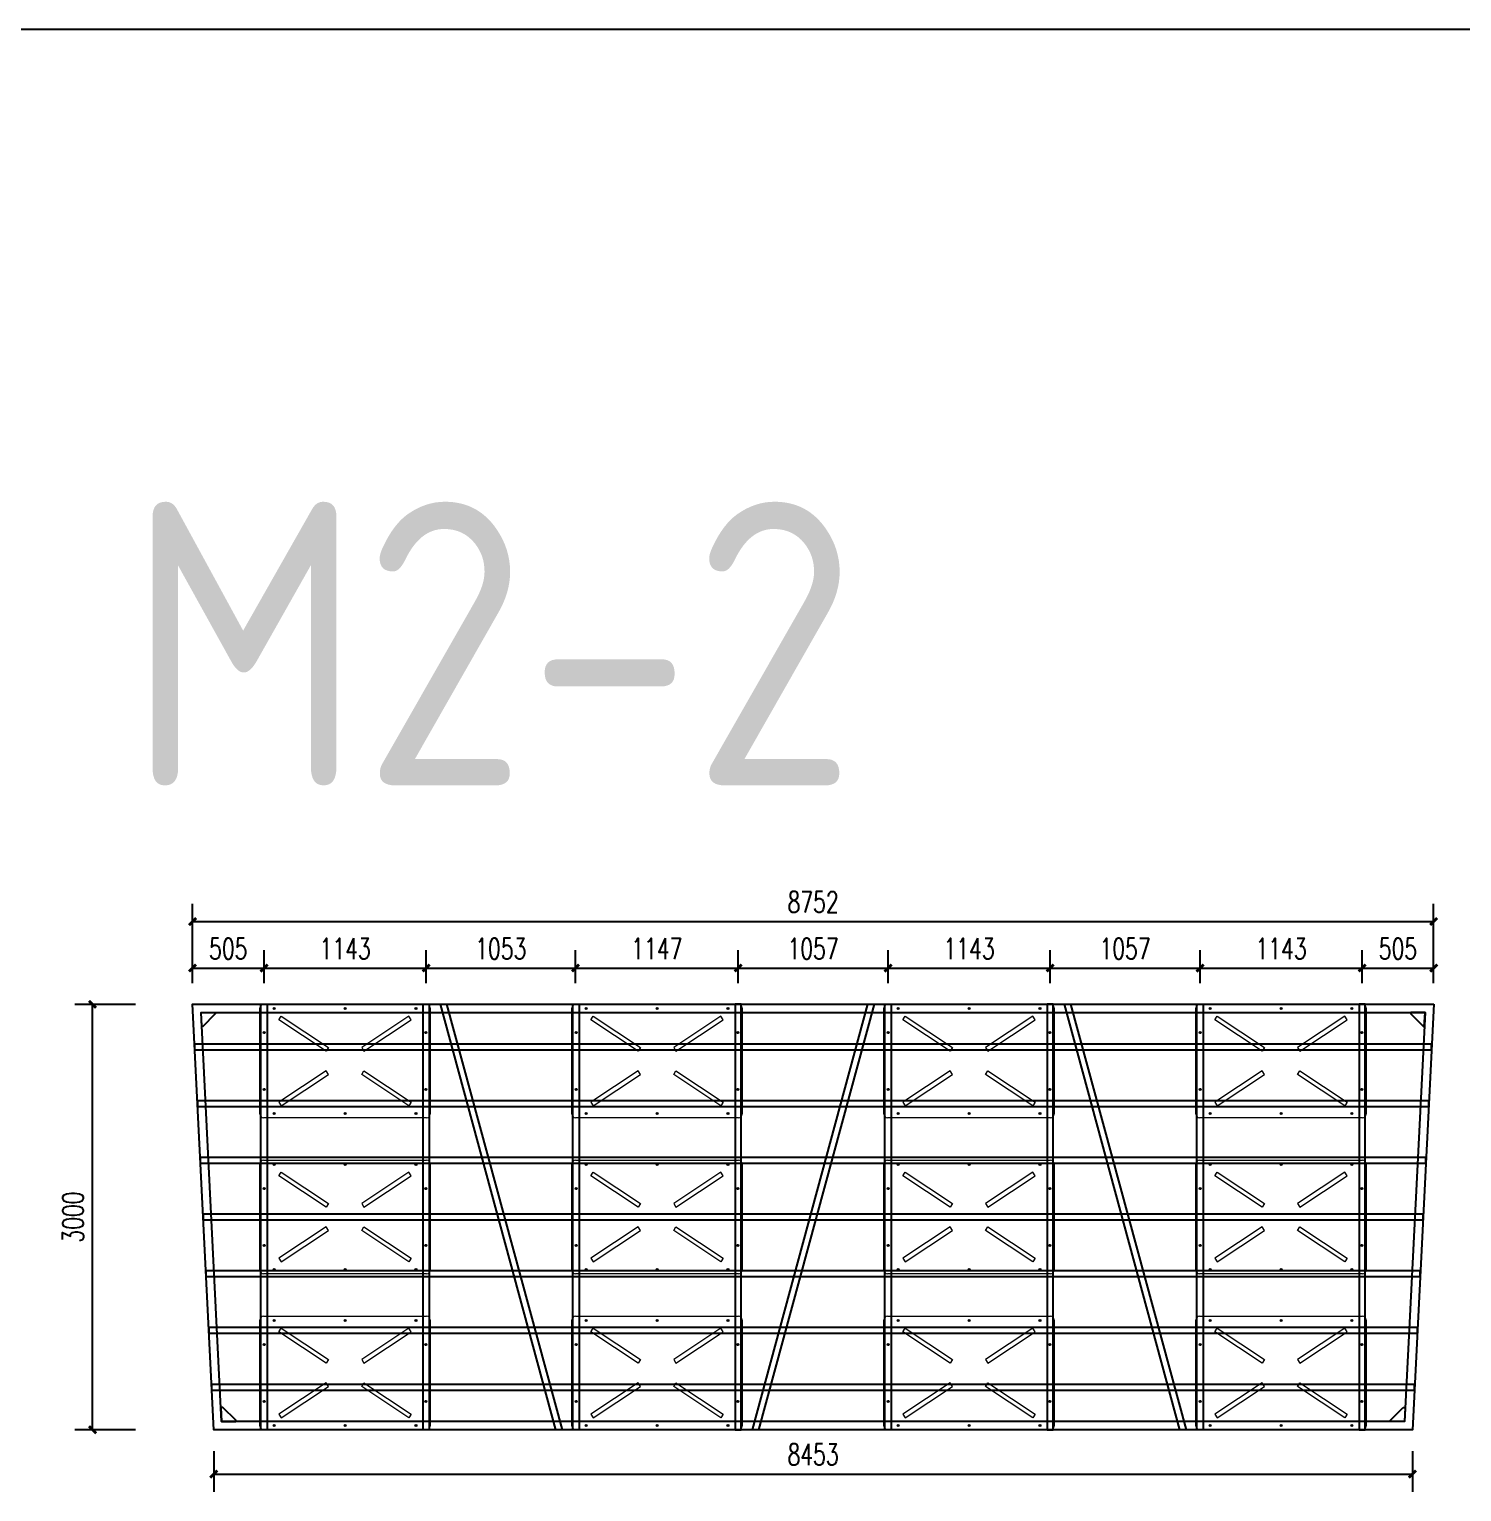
# Model space of a CAD drawing. Extents: x 1254079 to 1500931, y -102737 to 142253.
# Drawn here: x 1311706 to 1321807, y 37226 to 47539 of the extents above; entities that cross this region are included whole.
import ezdxf

# ---------------------------------------------------------------- set-up
doc = ezdxf.new("R2010")
doc.units = 0
doc.header["$LTSCALE"] = 1000
doc.header["$MEASUREMENT"] = 0
for name, color, linetype in [('14#槽钢', 3, 'Continuous'), ('PUB_DIM', 3, 'Continuous'), ('PUB_TEXT', 7, 'Continuous'), ('W-float bowl浮筒', 253, 'Continuous'), ('W-FLOAT_BOWL浮筒', 253, 'Continuous'), ('W-STEEL_FRAME钢架', 3, 'Continuous'), ('W-STEEL_KEEL钢龙骨', 5, 'Continuous')]:
    doc.layers.add(name, color=color, linetype=linetype)
doc.styles.add('_TCH_DIM_T3', font='SIMPLEX', dxfattribs={"width": 0.705882, "bigfont": 'GBCBIG'})
doc.styles.get("Standard").update_dxf_attribs({"font": 'gbenor.shx', "bigfont": 'gbcbig.shx'})
doc.dimstyles.new('_TCH_ARCH&&50', dxfattribs={"dimtxt": 148.75, "dimasz": 50, "dimexe": 125, "dimexo": 150, "dimgap": 63.125, "dimtad": 1, "dimdec": 0, "dimzin": 0, "dimdsep": 46, "dimtxsty": '_TCH_DIM_T3', "dimblk": 'ARCHTICK', "dimcen": 0.09, "dimclrt": 7, "dimazin": 2, "dimtfac": 1, "dimtdec": 0, "dimtix": 1, "dimtmove": 2, "dimatfit": 3, "dimfxl": 0, "dimtolj": 1, "dimtzin": 0, "dimarcsym": 0})

# ---------------------------------------------------------------- blocks, each defined once
blk = doc.blocks.new('_ArchTick')
at = {"color": 0, "linetype": 'ByBlock', "const_width": 0.4}
blk.add_lwpolyline([(-0.5, -0.5), (0.5, 0.5)], dxfattribs=at)
blk = doc.blocks.new('*D1094')
at = {"layer": 'Defpoints', "color": 0, "transparency": 16777216}
for p in [(1313362, 40919), (1312857, 40663), (1313362, 40663)]:
    blk.add_point(p, dxfattribs=at)
at = {"layer": 'PUB_DIM', "color": 0, "lineweight": -2, "transparency": 16777216}
for p, q in [((1312857, 40813), (1312857, 41044)), ((1313362, 40813), (1313362, 41044)), ((1312857, 40919), (1313362, 40919))]:
    blk.add_line(p, q, dxfattribs=at)
at = {"layer": 'PUB_DIM', "color": 0, "lineweight": -2, "transparency": 16777216, "xscale": 50, "yscale": 50, "zscale": 50, "rotation": 180}
blk.add_blockref('_ArchTick', (1312857, 40919), dxfattribs=at)
at = {"layer": 'PUB_DIM', "color": 0, "lineweight": -2, "transparency": 16777216, "xscale": 50, "yscale": 50, "zscale": 50}
blk.add_blockref('_ArchTick', (1313362, 40919), dxfattribs=at)
at = {"layer": 'PUB_DIM', "color": 7, "transparency": 16777216, "insert": (1313109, 41056), "char_height": 148.8, "attachment_point": 5, "style": '_TCH_DIM_T3'}
blk.add_mtext('\\A1;505', dxfattribs=at)
blk = doc.blocks.new('*D1095')
at = {"layer": 'Defpoints', "color": 0, "transparency": 16777216}
for p in [(1314505, 40919), (1313362, 40663), (1314505, 40663)]:
    blk.add_point(p, dxfattribs=at)
at = {"layer": 'PUB_DIM', "color": 0, "lineweight": -2, "transparency": 16777216}
for p, q in [((1313362, 40813), (1313362, 41044)), ((1314505, 40813), (1314505, 41044)), ((1313362, 40919), (1314505, 40919))]:
    blk.add_line(p, q, dxfattribs=at)
at = {"layer": 'PUB_DIM', "color": 0, "lineweight": -2, "transparency": 16777216, "xscale": 50, "yscale": 50, "zscale": 50, "rotation": 180}
blk.add_blockref('_ArchTick', (1313362, 40919), dxfattribs=at)
at = {"layer": 'PUB_DIM', "color": 0, "lineweight": -2, "transparency": 16777216, "xscale": 50, "yscale": 50, "zscale": 50}
blk.add_blockref('_ArchTick', (1314505, 40919), dxfattribs=at)
at = {"layer": 'PUB_DIM', "color": 7, "transparency": 16777216, "insert": (1313933, 41056), "char_height": 148.8, "attachment_point": 5, "style": '_TCH_DIM_T3'}
blk.add_mtext('\\A1;1143', dxfattribs=at)
blk = doc.blocks.new('*D1096')
at = {"layer": 'Defpoints', "color": 0, "transparency": 16777216}
for p in [(1315558, 40919), (1314505, 40663), (1315558, 40663)]:
    blk.add_point(p, dxfattribs=at)
at = {"layer": 'PUB_DIM', "color": 0, "lineweight": -2, "transparency": 16777216}
for p, q in [((1314505, 40813), (1314505, 41044)), ((1315558, 40813), (1315558, 41044)), ((1314505, 40919), (1315558, 40919))]:
    blk.add_line(p, q, dxfattribs=at)
at = {"layer": 'PUB_DIM', "color": 0, "lineweight": -2, "transparency": 16777216, "xscale": 50, "yscale": 50, "zscale": 50, "rotation": 180}
blk.add_blockref('_ArchTick', (1314505, 40919), dxfattribs=at)
at = {"layer": 'PUB_DIM', "color": 0, "lineweight": -2, "transparency": 16777216, "xscale": 50, "yscale": 50, "zscale": 50}
blk.add_blockref('_ArchTick', (1315558, 40919), dxfattribs=at)
at = {"layer": 'PUB_DIM', "color": 7, "transparency": 16777216, "insert": (1315031, 41056), "char_height": 148.8, "attachment_point": 5, "style": '_TCH_DIM_T3'}
blk.add_mtext('\\A1;1053', dxfattribs=at)
blk = doc.blocks.new('*D1097')
at = {"layer": 'Defpoints', "color": 0, "transparency": 16777216}
for p in [(1316705, 40919), (1315558, 40663), (1316705, 40663)]:
    blk.add_point(p, dxfattribs=at)
at = {"layer": 'PUB_DIM', "color": 0, "lineweight": -2, "transparency": 16777216}
for p, q in [((1315558, 40813), (1315558, 41044)), ((1316705, 40813), (1316705, 41044)), ((1315558, 40919), (1316705, 40919))]:
    blk.add_line(p, q, dxfattribs=at)
at = {"layer": 'PUB_DIM', "color": 0, "lineweight": -2, "transparency": 16777216, "xscale": 50, "yscale": 50, "zscale": 50, "rotation": 180}
blk.add_blockref('_ArchTick', (1315558, 40919), dxfattribs=at)
at = {"layer": 'PUB_DIM', "color": 0, "lineweight": -2, "transparency": 16777216, "xscale": 50, "yscale": 50, "zscale": 50}
blk.add_blockref('_ArchTick', (1316705, 40919), dxfattribs=at)
at = {"layer": 'PUB_DIM', "color": 7, "transparency": 16777216, "insert": (1316131, 41056), "char_height": 148.8, "attachment_point": 5, "style": '_TCH_DIM_T3'}
blk.add_mtext('\\A1;1147', dxfattribs=at)
blk = doc.blocks.new('*D1098')
at = {"layer": 'Defpoints', "color": 0, "transparency": 16777216}
for p in [(1317762, 40919), (1316705, 40663), (1317762, 40663)]:
    blk.add_point(p, dxfattribs=at)
at = {"layer": 'PUB_DIM', "color": 0, "lineweight": -2, "transparency": 16777216}
for p, q in [((1316705, 40813), (1316705, 41044)), ((1317762, 40813), (1317762, 41044)), ((1316705, 40919), (1317762, 40919))]:
    blk.add_line(p, q, dxfattribs=at)
at = {"layer": 'PUB_DIM', "color": 0, "lineweight": -2, "transparency": 16777216, "xscale": 50, "yscale": 50, "zscale": 50, "rotation": 180}
blk.add_blockref('_ArchTick', (1316705, 40919), dxfattribs=at)
at = {"layer": 'PUB_DIM', "color": 0, "lineweight": -2, "transparency": 16777216, "xscale": 50, "yscale": 50, "zscale": 50}
blk.add_blockref('_ArchTick', (1317762, 40919), dxfattribs=at)
at = {"layer": 'PUB_DIM', "color": 7, "transparency": 16777216, "insert": (1317233, 41056), "char_height": 148.8, "attachment_point": 5, "style": '_TCH_DIM_T3'}
blk.add_mtext('\\A1;1057', dxfattribs=at)
blk = doc.blocks.new('*D1099')
at = {"layer": 'Defpoints', "color": 0, "transparency": 16777216}
for p in [(1318905, 40919), (1317762, 40663), (1318905, 40663)]:
    blk.add_point(p, dxfattribs=at)
at = {"layer": 'PUB_DIM', "color": 0, "lineweight": -2, "transparency": 16777216}
for p, q in [((1317762, 40813), (1317762, 41044)), ((1318905, 40813), (1318905, 41044)), ((1317762, 40919), (1318905, 40919))]:
    blk.add_line(p, q, dxfattribs=at)
at = {"layer": 'PUB_DIM', "color": 0, "lineweight": -2, "transparency": 16777216, "xscale": 50, "yscale": 50, "zscale": 50, "rotation": 180}
blk.add_blockref('_ArchTick', (1317762, 40919), dxfattribs=at)
at = {"layer": 'PUB_DIM', "color": 0, "lineweight": -2, "transparency": 16777216, "xscale": 50, "yscale": 50, "zscale": 50}
blk.add_blockref('_ArchTick', (1318905, 40919), dxfattribs=at)
at = {"layer": 'PUB_DIM', "color": 7, "transparency": 16777216, "insert": (1318333, 41056), "char_height": 148.8, "attachment_point": 5, "style": '_TCH_DIM_T3'}
blk.add_mtext('\\A1;1143', dxfattribs=at)
blk = doc.blocks.new('*D1100')
at = {"layer": 'Defpoints', "color": 0, "transparency": 16777216}
for p in [(1319962, 40919), (1318905, 40663), (1319962, 40663)]:
    blk.add_point(p, dxfattribs=at)
at = {"layer": 'PUB_DIM', "color": 0, "lineweight": -2, "transparency": 16777216}
for p, q in [((1318905, 40813), (1318905, 41044)), ((1319962, 40813), (1319962, 41044)), ((1318905, 40919), (1319962, 40919))]:
    blk.add_line(p, q, dxfattribs=at)
at = {"layer": 'PUB_DIM', "color": 0, "lineweight": -2, "transparency": 16777216, "xscale": 50, "yscale": 50, "zscale": 50, "rotation": 180}
blk.add_blockref('_ArchTick', (1318905, 40919), dxfattribs=at)
at = {"layer": 'PUB_DIM', "color": 0, "lineweight": -2, "transparency": 16777216, "xscale": 50, "yscale": 50, "zscale": 50}
blk.add_blockref('_ArchTick', (1319962, 40919), dxfattribs=at)
at = {"layer": 'PUB_DIM', "color": 7, "transparency": 16777216, "insert": (1319433, 41056), "char_height": 148.8, "attachment_point": 5, "style": '_TCH_DIM_T3'}
blk.add_mtext('\\A1;1057', dxfattribs=at)
blk = doc.blocks.new('*D1101')
at = {"layer": 'Defpoints', "color": 0, "transparency": 16777216}
for p in [(1321105, 40919), (1319962, 40663), (1321105, 40663)]:
    blk.add_point(p, dxfattribs=at)
at = {"layer": 'PUB_DIM', "color": 0, "lineweight": -2, "transparency": 16777216}
for p, q in [((1319962, 40813), (1319962, 41044)), ((1321105, 40813), (1321105, 41044)), ((1319962, 40919), (1321105, 40919))]:
    blk.add_line(p, q, dxfattribs=at)
at = {"layer": 'PUB_DIM', "color": 0, "lineweight": -2, "transparency": 16777216, "xscale": 50, "yscale": 50, "zscale": 50, "rotation": 180}
blk.add_blockref('_ArchTick', (1319962, 40919), dxfattribs=at)
at = {"layer": 'PUB_DIM', "color": 0, "lineweight": -2, "transparency": 16777216, "xscale": 50, "yscale": 50, "zscale": 50}
blk.add_blockref('_ArchTick', (1321105, 40919), dxfattribs=at)
at = {"layer": 'PUB_DIM', "color": 7, "transparency": 16777216, "insert": (1320533, 41056), "char_height": 148.8, "attachment_point": 5, "style": '_TCH_DIM_T3'}
blk.add_mtext('\\A1;1143', dxfattribs=at)
blk = doc.blocks.new('*D1102')
at = {"layer": 'Defpoints', "color": 0, "transparency": 16777216}
for p in [(1321609, 40919), (1321105, 40663), (1321609, 40663)]:
    blk.add_point(p, dxfattribs=at)
at = {"layer": 'PUB_DIM', "color": 0, "lineweight": -2, "transparency": 16777216}
for p, q in [((1321105, 40813), (1321105, 41044)), ((1321609, 40813), (1321609, 41044)), ((1321105, 40919), (1321609, 40919))]:
    blk.add_line(p, q, dxfattribs=at)
at = {"layer": 'PUB_DIM', "color": 0, "lineweight": -2, "transparency": 16777216, "xscale": 50, "yscale": 50, "zscale": 50, "rotation": 180}
blk.add_blockref('_ArchTick', (1321105, 40919), dxfattribs=at)
at = {"layer": 'PUB_DIM', "color": 0, "lineweight": -2, "transparency": 16777216, "xscale": 50, "yscale": 50, "zscale": 50}
blk.add_blockref('_ArchTick', (1321609, 40919), dxfattribs=at)
at = {"layer": 'PUB_DIM', "color": 7, "transparency": 16777216, "insert": (1321357, 41056), "char_height": 148.8, "attachment_point": 5, "style": '_TCH_DIM_T3'}
blk.add_mtext('\\A1;505', dxfattribs=at)
blk = doc.blocks.new('*D1134')
at = {"layer": 'Defpoints', "color": 0, "transparency": 16777216}
for p in [(1313007, 37663), (1321459, 37663), (1321459, 37351)]:
    blk.add_point(p, dxfattribs=at)
at = {"layer": 'PUB_DIM', "color": 0, "lineweight": -2, "transparency": 16777216}
for p, q in [((1313007, 37513), (1313007, 37226)), ((1321459, 37513), (1321459, 37226)), ((1313007, 37351), (1321459, 37351))]:
    blk.add_line(p, q, dxfattribs=at)
at = {"layer": 'PUB_DIM', "color": 0, "lineweight": -2, "transparency": 16777216, "xscale": 50, "yscale": 50, "zscale": 50, "rotation": 180}
blk.add_blockref('_ArchTick', (1313007, 37351), dxfattribs=at)
at = {"layer": 'PUB_DIM', "color": 0, "lineweight": -2, "transparency": 16777216, "xscale": 50, "yscale": 50, "zscale": 50}
blk.add_blockref('_ArchTick', (1321459, 37351), dxfattribs=at)
at = {"layer": 'PUB_DIM', "color": 7, "transparency": 16777216, "insert": (1317233, 37489), "char_height": 148.8, "attachment_point": 5, "style": '_TCH_DIM_T3'}
blk.add_mtext('\\A1;8453', dxfattribs=at)
blk = doc.blocks.new('*D1135')
at = {"layer": 'Defpoints', "color": 0, "transparency": 16777216}
for p in [(1312152, 40663), (1312605, 40663), (1312605, 37663)]:
    blk.add_point(p, dxfattribs=at)
at = {"layer": 'PUB_DIM', "color": 0, "lineweight": -2, "transparency": 16777216}
for p, q in [((1312455, 40663), (1312027, 40663)), ((1312152, 37663), (1312152, 40663)), ((1312455, 37663), (1312027, 37663))]:
    blk.add_line(p, q, dxfattribs=at)
at = {"layer": 'PUB_DIM', "color": 0, "lineweight": -2, "transparency": 16777216, "xscale": 50, "yscale": 50, "zscale": 50}
for p, rotation in [((1312152, 40663), 90), ((1312152, 37663), 270)]:
    blk.add_blockref('_ArchTick', p, dxfattribs=dict(at, rotation=rotation))
at = {"layer": 'PUB_DIM', "color": 7, "transparency": 16777216, "insert": (1312014, 39163), "char_height": 148.8, "attachment_point": 5, "rotation": 90, "style": '_TCH_DIM_T3'}
blk.add_mtext('\\A1;3000', dxfattribs=at)
blk = doc.blocks.new('*D1136')
at = {"layer": 'Defpoints', "color": 0, "transparency": 16777216}
for p in [(1321609, 41247), (1312857, 40663), (1321609, 40663)]:
    blk.add_point(p, dxfattribs=at)
at = {"layer": 'PUB_DIM', "color": 0, "lineweight": -2, "transparency": 16777216}
for p, q in [((1312857, 40813), (1312857, 41372)), ((1321609, 40813), (1321609, 41372)), ((1312857, 41247), (1321609, 41247))]:
    blk.add_line(p, q, dxfattribs=at)
at = {"layer": 'PUB_DIM', "color": 0, "lineweight": -2, "transparency": 16777216, "xscale": 50, "yscale": 50, "zscale": 50, "rotation": 180}
blk.add_blockref('_ArchTick', (1312857, 41247), dxfattribs=at)
at = {"layer": 'PUB_DIM', "color": 0, "lineweight": -2, "transparency": 16777216, "xscale": 50, "yscale": 50, "zscale": 50}
blk.add_blockref('_ArchTick', (1321609, 41247), dxfattribs=at)
at = {"layer": 'PUB_DIM', "color": 7, "transparency": 16777216, "insert": (1317233, 41384), "char_height": 148.8, "attachment_point": 5, "style": '_TCH_DIM_T3'}
blk.add_mtext('\\A1;8752', dxfattribs=at)
blk = doc.blocks.new('$matou$00000145')
at = {"layer": 'W-float bowl浮筒', "lineweight": 0}
for p, q in [((-600, -375), (-600, 375)), ((-575, 400), (575, 400)), ((-507, 370), (-493, 370)), ((-500, 377), (-500, 363)), ((-7, 370), (7, 370)), ((0, 377), (0, 363)), ((493, 370), (507, 370)), ((500, 377), (500, 363)), ((600, 375), (600, -375)), ((-570, 207), (-570, 193)), ((570, 207), (570, 193)), ((-577, 200), (-563, 200)), ((563, 200), (577, 200)), ((-577, -200), (-563, -200)), ((-570, -193), (-570, -207)), ((563, -200), (577, -200)), ((570, -193), (570, -207)), ((575, -400), (-575, -400)), ((-507, -370), (-493, -370)), ((-500, -377), (-500, -363)), ((-7, -370), (7, -370)), ((0, -377), (0, -363)), ((493, -370), (507, -370)), ((500, -377), (500, -363))]:
    blk.add_line(p, q, dxfattribs=at)
at = {"layer": 'W-float bowl浮筒', "lineweight": 0, "ltscale": 100}
for points in [[(-450, 316), (-117, 95), (-133, 70), (-467, 291)], [(450, 316), (117, 95), (133, 70), (467, 291)], [(-450, -316), (-117, -95), (-133, -70), (-467, -291)], [(450, -316), (117, -95), (133, -70), (467, -291)]]:
    blk.add_lwpolyline(points, close=True, dxfattribs=at)
at = {"layer": 'W-float bowl浮筒', "lineweight": 0}
for centre in [(-500, 370), (0, 370), (500, 370), (-570, 200), (570, 200), (-570, -200), (570, -200), (-500, -370), (0, -370), (500, -370)]:
    blk.add_circle(centre, 7, dxfattribs=at)
for centre, start, end in [((-575, 375), 90, 180), ((575, 375), 0, 90), ((-575, -375), 180, 270), ((575, -375), 270, 0)]:
    blk.add_arc(centre, 25, start, end, dxfattribs=at)

msp = doc.modelspace()

# ---------------------------------------------------------------- linework, layer by layer
at = {"layer": '14#槽钢'}
msp.add_lwpolyline([(1284443.8, 47538.8), (1371490.4, 47538.8)], dxfattribs=at)
for points in [[(1321609.2, 40663.4), (1321459.4, 37663.1), (1313006.6, 37663.1), (1312856.8, 40663.4)], [(1321548.2, 40605.4), (1321404.2, 37721.1), (1313061.8, 37721.1), (1312917.8, 40605.4)]]:
    msp.add_lwpolyline(points, close=True, dxfattribs=at)
at = {"layer": 'PUB_DIM'}
for p, q in [((1314496, 39363.4), (1314510, 39363.4)), ((1314503, 39370.4), (1314503, 39356.4)), ((1314496, 38963.4), (1314510, 38963.4)), ((1314503, 38970.4), (1314503, 38956.4))]:
    msp.add_line(p, q, dxfattribs=at)
at = {"layer": 'W-STEEL_FRAME钢架'}
for p, q in [((1314602.8, 40663.4), (1315416.8, 37663.4)), ((1314649.2, 40663.4), (1315463.2, 37663.4)), ((1317616.8, 40663.4), (1316802.8, 37663.4)), ((1317663.2, 40663.4), (1316849.2, 37663.4)), ((1319002.8, 40663.4), (1319816.8, 37663.4)), ((1319049.2, 40663.4), (1319863.2, 37663.4))]:
    msp.add_line(p, q, dxfattribs=at)
for points in [[(1313340, 40663.4), (1313383, 40663.4), (1313383, 37663.4), (1313340, 37663.4)], [(1314483, 40663.4), (1314526, 40663.4), (1314526, 37663.4), (1314483, 37663.4)], [(1315540, 40663.4), (1315583, 40663.4), (1315583, 37663.4), (1315540, 37663.4)], [(1316726, 40663.4), (1316683, 40663.4), (1316683, 37663.4), (1316726, 37663.4)], [(1317740, 40663.4), (1317783, 40663.4), (1317783, 37663.4), (1317740, 37663.4)], [(1318926, 40663.4), (1318883, 40663.4), (1318883, 37663.4), (1318926, 37663.4)], [(1319940, 40663.4), (1319983, 40663.4), (1319983, 37663.4), (1319940, 37663.4)], [(1321126, 40663.4), (1321083, 40663.4), (1321083, 37663.4), (1321126, 37663.4)]]:
    msp.add_lwpolyline(points, close=True, dxfattribs=at)
at = {"layer": 'W-STEEL_FRAME钢架', "color": 1}
for points in [[(1312927.8, 40505.4), (1312922.8, 40505.4), (1312917.8, 40605.4), (1313017.8, 40605.4), (1313017.8, 40595.4)], [(1321538.9, 40505.4), (1321543.2, 40505.4), (1321548.2, 40605.4), (1321448.9, 40605.4), (1321448.9, 40595.4)], [(1313071.8, 37821.1), (1313056.8, 37821.2), (1313061.8, 37721.1), (1313161.8, 37721.1), (1313161.8, 37731.1)], [(1321394.2, 37821.1), (1321409.2, 37821.2), (1321404.2, 37721.1), (1321304.2, 37721.1), (1321304.2, 37731.1)]]:
    msp.add_lwpolyline(points, close=True, dxfattribs=at)
at = {"layer": 'W-STEEL_KEEL钢龙骨'}
for points in [[(1312871.8, 40343.1), (1321594.2, 40343.3), (1321594.2, 40383.3), (1312871.8, 40383.1)], [(1312891.8, 39942.4), (1321574.2, 39942.8), (1321574.2, 39982.8), (1312891.8, 39982.4)], [(1312911.7, 39543.8), (1321554.3, 39543.4), (1321554.3, 39583.4), (1312911.7, 39583.8)], [(1312931.7, 39143.3), (1321534.3, 39143.3), (1321534.3, 39183.3), (1312931.7, 39183.3)], [(1312951.7, 38743.8), (1321514.4, 38743.8), (1321514.4, 38783.8), (1312951.7, 38783.8)], [(1312971.7, 38343.8), (1321494.4, 38343.4), (1321494.4, 38383.4), (1312971.7, 38383.8)], [(1312991.7, 37943.3), (1321474.4, 37943), (1321474.4, 37983), (1312991.7, 37983.3)]]:
    msp.add_lwpolyline(points, close=True, dxfattribs=at)

# ---------------------------------------------------------------- block references
at = {"layer": 'W-FLOAT_BOWL浮筒'}
for p in [(1313933, 40263.4), (1316133, 40263.4), (1318333, 40263.4), (1320533, 40263.4), (1313933, 39163.4), (1316133, 39163.4), (1318333, 39163.4), (1320533, 39163.4), (1313933, 38063.4), (1316133, 38063.4), (1318333, 38063.4), (1320533, 38063.4)]:
    msp.add_blockref('$matou$00000145', p, dxfattribs=at)

# ---------------------------------------------------------------- texts
at = {"layer": 'PUB_TEXT'}
msp.add_text('M2-2', height=2000, dxfattribs=at).set_placement((1312392.8, 42207))

# ---------------------------------------------------------------- dimensions: what is measured, and where the dimension line sits
at = {"layer": 'PUB_DIM'}
for p1, p2, distance, picture, middle in [((1312856.8, 40663.4), (1321609.2, 40663.4), 583.2, '*D1136', (1317233, 41384.1)), ((1312856.8, 40663.4), (1313361.5, 40663.4), 255.3, '*D1094', (1313109.2, 41056.2)), ((1313361.5, 40663.4), (1314504.5, 40663.4), 255.3, '*D1095', (1313933, 41056.2)), ((1314504.5217, 40663.4013), (1315558.0215, 40663.4013), 255.2812, '*D1096', (1315031.2716, 41056.1825)), ((1315558.0215, 40663.4013), (1316704.5217, 40663.4013), 255.2812, '*D1097', (1316131.2716, 41056.1825)), ((1316704.5, 40663.4), (1317761.5, 40663.4), 255.3, '*D1098', (1317233, 41056.2)), ((1317761.5, 40663.4), (1318904.5, 40663.4), 255.3, '*D1099', (1318333, 41056.2)), ((1318904.5, 40663.4), (1319961.5, 40663.4), 255.3, '*D1100', (1319433, 41056.2)), ((1319961.5, 40663.4), (1321104.5, 40663.4), 255.3, '*D1101', (1320533, 41056.2)), ((1321104.5, 40663.4), (1321609.2, 40663.4), 255.3, '*D1102', (1321356.9, 41056.2)), ((1312605.4, 37663.1), (1312605.4, 40663.4), 453.7, '*D1135', (1312014.3, 39163.3)), ((1313006.6, 37663.1), (1321459.4, 37663.1), -312.1, '*D1134', (1317233, 37488.5))]:
    dim = msp.add_aligned_dim(p1=p1, p2=p2, distance=distance, dimstyle='_TCH_ARCH&&50', dxfattribs=at)
    dim.commit()
    dim.dimension.update_dxf_attribs({"geometry": picture, "text_midpoint": middle})

doc.saveas('drawing.dxf')
